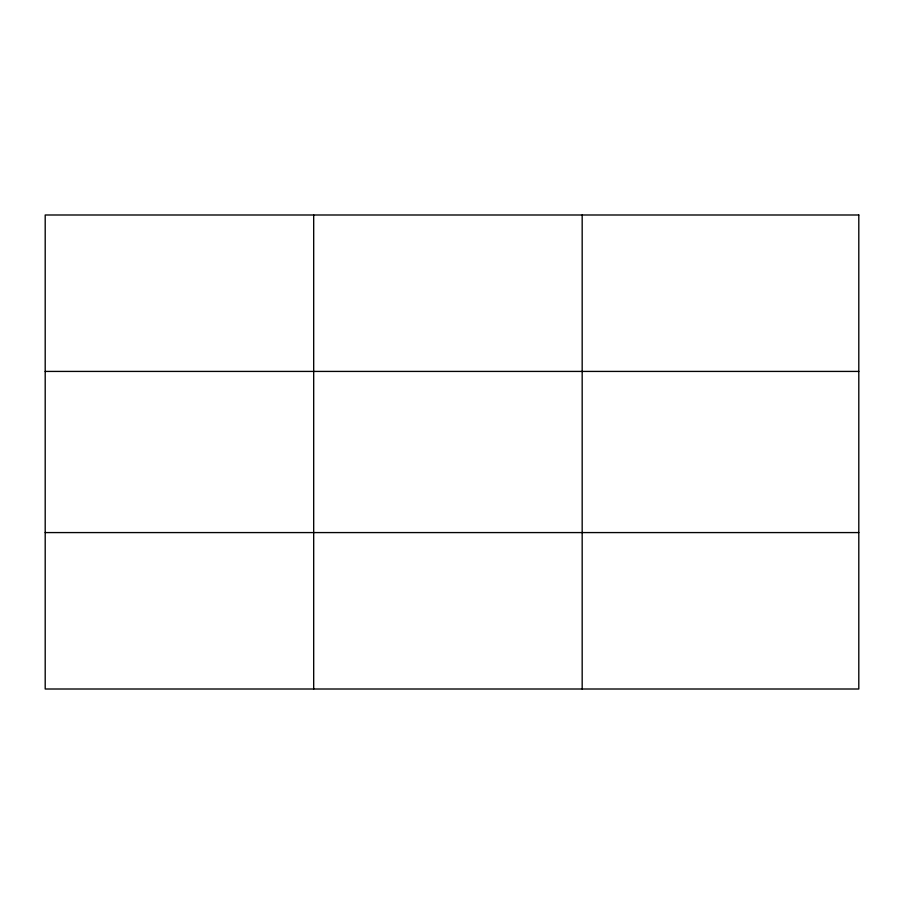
<?xml version="1.0" encoding="UTF-8"?>
<svg xmlns="http://www.w3.org/2000/svg" width="904" height="904" viewBox="0 0 904 904"><rect width="100%" height="100%" fill="white"/><g stroke="black" fill="none" stroke-linecap="round" stroke-linejoin="round"><path stroke-width="1.36" d="M313.688 689.006L313.688 214.994M582.176 689.006L582.176 214.994M45.2 371.42L858.8 371.42M45.2 532.58L858.8 532.58M858.8 214.994L858.8 689.006L45.2 689.006L45.2 214.994L858.8 214.994"/></g></svg>
